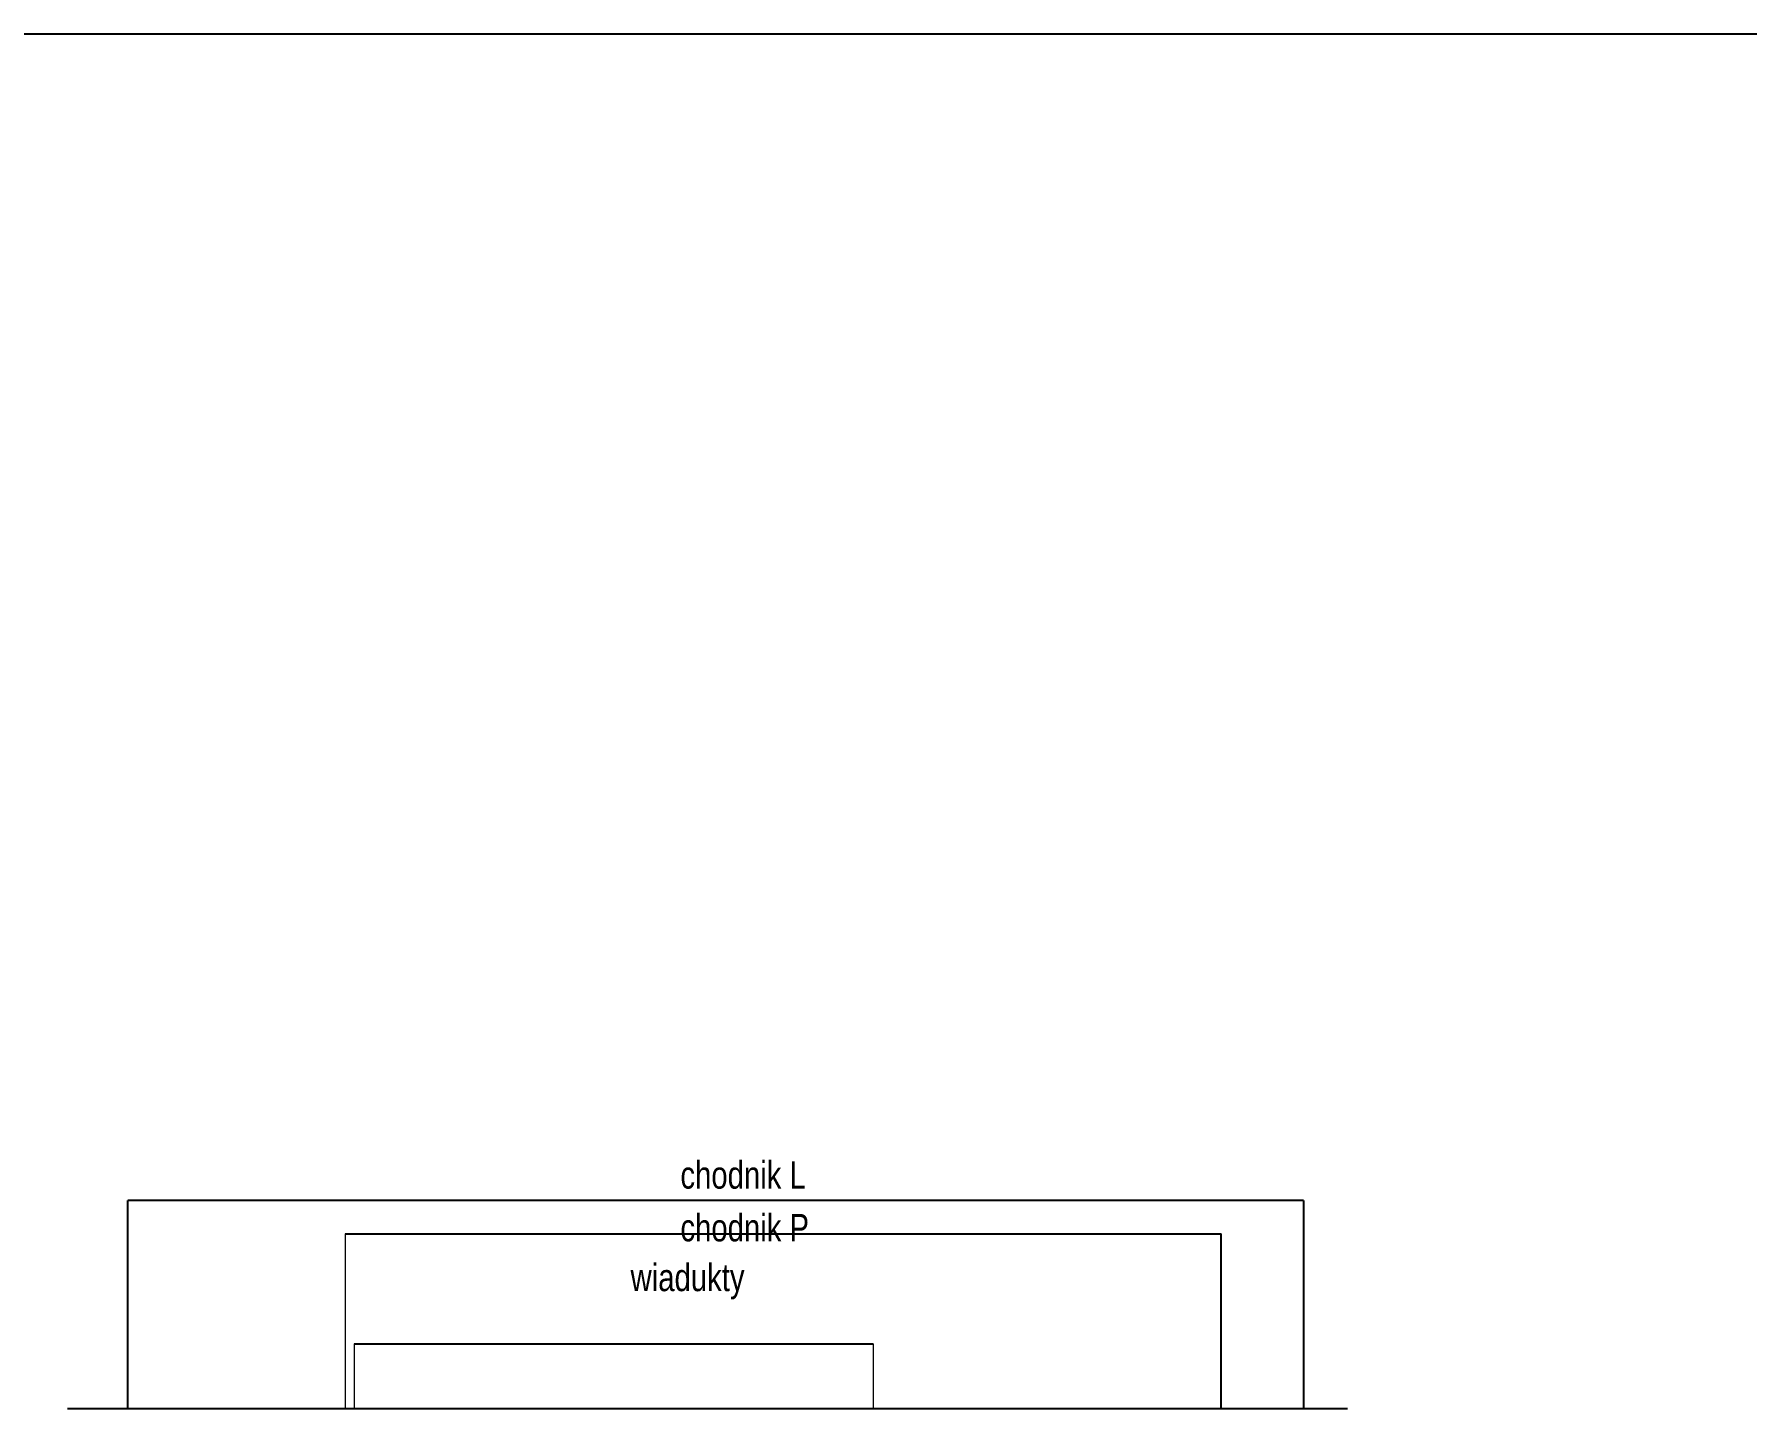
# Model space of a CAD drawing. Header units: millimetres. Extents: x -1069826 to 2704411, y -432732 to 412301.
# Drawn here: x 985744 to 1095189, y -5598 to 82520 of the extents above; entities that cross this region are included whole.
import ezdxf

# ---------------------------------------------------------------- set-up
doc = ezdxf.new("R2010")
doc.units = ezdxf.units.MM
doc.header["$LTSCALE"] = 1000
doc.header["$MEASUREMENT"] = 0
doc.layers.add('0-T', color=7, linetype='Continuous')
doc.layers.add('WIADUKT', color=7, linetype='Continuous')
doc.layers.add('Kraweznik', color=4, linetype='Continuous', lineweight=0)
doc.styles.add('CDMSTYLE', font='CDMSIMPL', dxfattribs={"width": 0.8, "bigfont": 'CDMBIGPL'})

msp = doc.modelspace()

# ---------------------------------------------------------------- linework, layer by layer
at = {"color": 4, "linetype": 'Continuous'}
msp.add_lwpolyline([(883161.06, -105857.2506), (1601201.3429, -105857.2506), (1601201.3429, 82519.943), (883161.06, 82519.943)], close=True, dxfattribs=at)
at = {"layer": 'Kraweznik', "color": 2, "linetype": 'Continuous', "lineweight": 9}
msp.add_line((1005610.0822, 5898.7154), (1005610.0822, -5272.9142), dxfattribs=at)
at = {"layer": 'Kraweznik', "color": 3, "linetype": 'Continuous', "ltscale": 0.1}
for p, q in [((1006180.1079, -1132.6219, 0.05), (1006180.1079, -5272.9142, 0.05)), ((1039360.1079, -1132.6219, 0.05), (1039360.1079, -5272.9142, 0.05))]:
    msp.add_line(p, q, dxfattribs=at)
at = {"layer": 'WIADUKT', "color": 2, "linetype": 'Continuous'}
for p, q in [((991730.0822, -5272.9142), (991730.0822, 8020.4596)), ((1066860.0822, 8020.4596), (991730.0822, 8020.4596)), ((1066860.0822, 8020.4596), (1066860.0822, -5272.9142)), ((1005610.0822, 5898.7154), (1061590.0822, 5898.7154)), ((1061590.0822, -5272.9142), (1061590.0822, 5898.7154)), ((987864.1712, -5272.9142), (1069669.3149, -5272.9142))]:
    msp.add_line(p, q, dxfattribs=at)
at = {"layer": 'WIADUKT', "color": 3, "linetype": 'Continuous'}
msp.add_line((1006180.1079, -1132.6219, 0.05), (1039360.1079, -1132.6219, 0.05), dxfattribs=at)

# ---------------------------------------------------------------- texts
at = {"layer": '0-T', "color": 2, "linetype": 'Continuous', "style": 'CDMSTYLE', "width": 0.8}
for s, p in [('chodnik L', (1027039.6559, 8780.4027)), ('chodnik P', (1027039.6559, 5412.4282)), ('wiadukty', (1023854.3841, 2232.5811))]:
    msp.add_text(s, height=1750, dxfattribs=at).set_placement(p)

doc.saveas('drawing.dxf')
